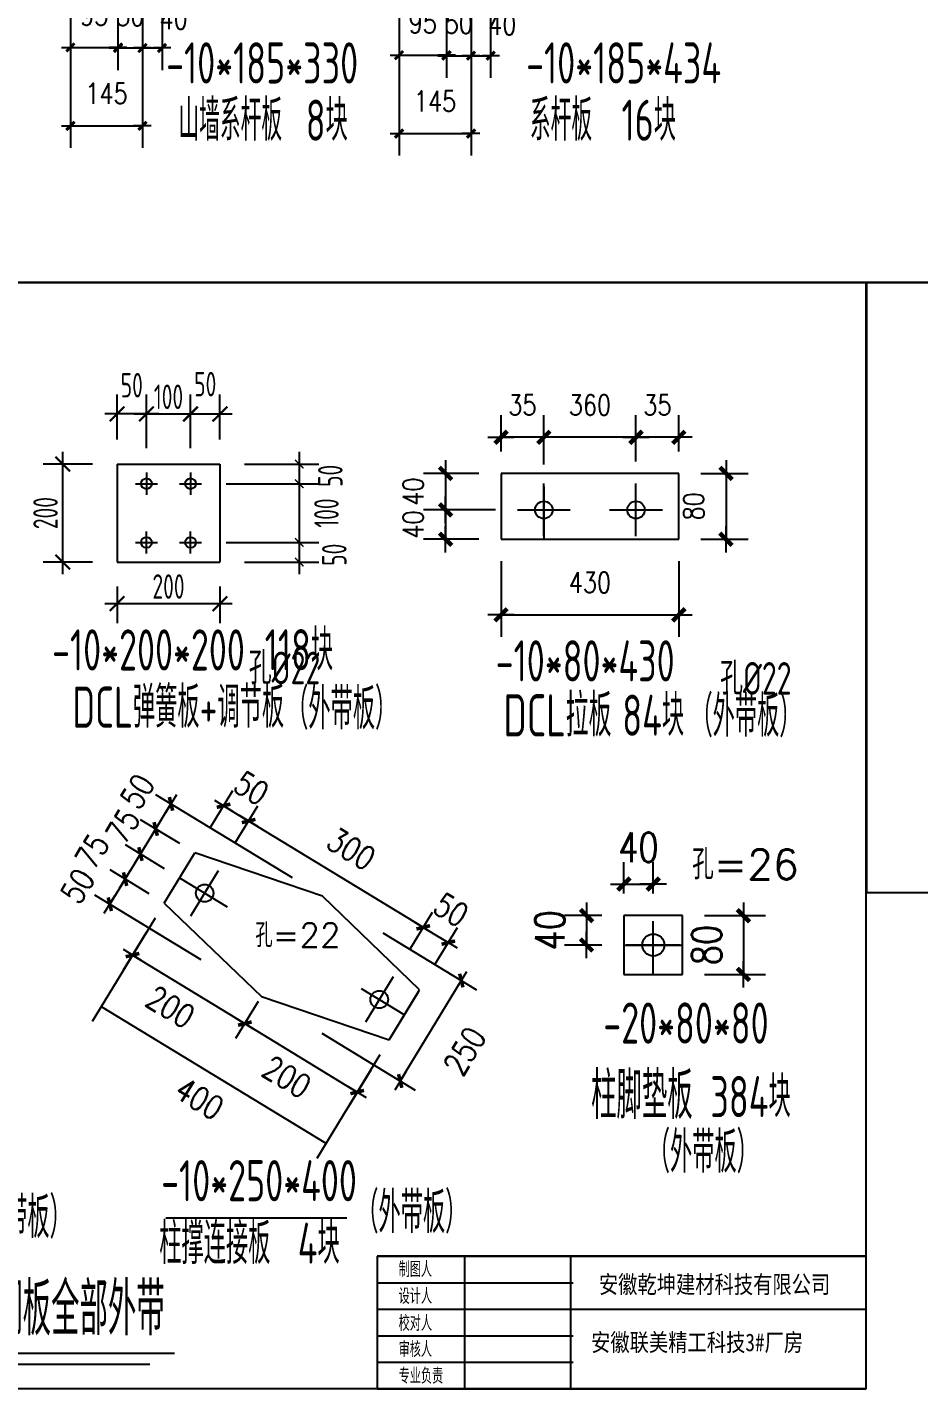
# Model space of a CAD drawing. Header units: millimetres. Extents: x 1471994 to 4527627, y -5186613 to -1927582.
# Drawn here: x 1481870 to 1485509, y -1981014 to -1975454 of the extents above; entities that cross this region are included whole.
import ezdxf
from ezdxf.enums import TextEntityAlignment as Align

# ---------------------------------------------------------------- set-up
doc = ezdxf.new("R2010")
doc.units = ezdxf.units.MM
doc.header["$LTSCALE"] = 1000
doc.header["$PDMODE"] = 34
doc.linetypes.add('CENTER', pattern=[50.8, 31.75, -6.35, 6.35, -6.35])
doc.layers.add('ADIM', color=3, linetype='Continuous')
doc.layers.add('轴线层', color=1, linetype='CENTER', lineweight=15)
doc.layers.add('钢架', color=7, linetype='Continuous', lineweight=25)
doc.styles.add('DIM_FONT', font='simplex.shx', dxfattribs={"width": 0.8, "bigfont": 'hztxt.shx'})
doc.styles.add('hz', font='gbenor.shx', dxfattribs={"width": 0.75, "height": 100, "bigfont": 'gbcbig.shx'})
doc.styles.get("Standard").update_dxf_attribs({"font": 'txt', "bigfont": 'gbcbig.shx'})
doc.styles.add('TSSD_Label', font='Tssdeng.shx', dxfattribs={"width": 0.7, "bigfont": 'hztxt.shx'})
doc.styles.add('图框', font='')
doc.styles.get('图框').set_extended_font_data('SimSun')
doc.dimstyles.new('WGH(2)', dxfattribs={"dimscale": 1.2, "dimtxt": 100, "dimasz": 0.5, "dimexe": 75, "dimexo": 75, "dimgap": 75, "dimtad": 1, "dimdec": 0, "dimlfac": 0.5, "dimzin": 0, "dimdsep": 46, "dimtxsty": 'DIM_FONT', "dimblk1": '_DIMX', "dimblk2": '_DIMX', "dimsah": 1, "dimcen": 0.09, "dimclrd": 3, "dimclre": 3, "dimclrt": 7, "dimadec": 0, "dimazin": 0, "dimtfac": 1, "dimtdec": 0, "dimtix": 1, "dimtmove": 2, "dimatfit": 3, "dimldrblk": '_DIMX', "dimfxl": 1, "dimtolj": 1, "dimtzin": 0, "dimarcsym": 0})
doc.dimstyles.new('WGH(3)', dxfattribs={"dimscale": 1.2, "dimtxt": 100, "dimasz": 0.3, "dimexe": 75, "dimexo": 75, "dimgap": 75, "dimtad": 1, "dimdec": 0, "dimlfac": 0.333333, "dimzin": 0, "dimdsep": 46, "dimtxsty": 'DIM_FONT', "dimblk1": '_DIMX', "dimblk2": '_DIMX', "dimsah": 1, "dimcen": 0.09, "dimclrd": 3, "dimclre": 3, "dimclrt": 7, "dimazin": 0, "dimtfac": 1, "dimtdec": 0, "dimtix": 1, "dimtmove": 2, "dimatfit": 3, "dimldrblk": '_DIMX', "dimfxl": 1, "dimtolj": 1, "dimtzin": 0, "dimarcsym": 0})
doc.dimstyles.new('细化2倍GJ标注', dxfattribs={"dimtxt": 150, "dimasz": 60, "dimexe": 80, "dimexo": 100, "dimgap": 20, "dimtad": 1, "dimdec": 0, "dimlfac": 0.5, "dimzin": 0, "dimdsep": 46, "dimtxsty": 'hz', "dimblk1": 'ARCHTICK', "dimblk2": 'ARCHTICK', "dimsah": 1, "dimcen": 0.09, "dimdle": 50, "dimclrd": 3, "dimclre": 3, "dimclrt": 7, "dimadec": 0, "dimazin": 0, "dimtfac": 1, "dimtdec": 0, "dimtix": 1, "dimtmove": 2, "dimatfit": 3, "dimfxl": 1, "dimtolj": 1, "dimtzin": 0, "dimarcsym": 0})

# ---------------------------------------------------------------- blocks, each defined once
blk = doc.blocks.new('_DIMX')
blk.add_line((-150, 0), (150, 0))
at = {"const_width": 50}
blk.add_lwpolyline([(-70, -70), (70, 70)], dxfattribs=at)
blk = doc.blocks.new('*D1180')
at = {"color": 3, "lineweight": -2}
for p, q in [((1482046.5, -1975231.1), (1482046.5, -1975626.6)), ((1482240.5, -1975231.1), (1482240.5, -1975626.6)), ((1482046.3, -1975536.6), (1482046, -1975536.6)), ((1482046.5, -1975536.6), (1482240.5, -1975536.6)), ((1482240.8, -1975536.6), (1482241, -1975536.6))]:
    blk.add_line(p, q, dxfattribs=at)
at = {"layer": 'Defpoints', "color": 0}
for p in [(1482046.5, -1975141.1), (1482240.5, -1975141.1), (1482240.5, -1975536.6)]:
    blk.add_point(p, dxfattribs=at)
at = {"color": 3, "lineweight": -2, "xscale": 0.24, "yscale": 0.24, "zscale": 0.24}
blk.add_blockref('_DIMX', (1482046.5, -1975536.6), dxfattribs=at)
at = {"color": 3, "lineweight": -2, "xscale": 0.24, "yscale": 0.24, "zscale": 0.24, "rotation": 180}
blk.add_blockref('_DIMX', (1482240.5, -1975536.6), dxfattribs=at)
at = {"color": 7, "insert": (1482143.5, -1975404.6), "char_height": 84, "attachment_point": 5, "style": 'DIM_FONT'}
blk.add_mtext('\\A1;95', dxfattribs=at)
blk = doc.blocks.new('*D1187')
at = {"color": 3, "lineweight": -2}
for p, q in [((1482340.5, -1974911.1), (1482340.5, -1975628.8)), ((1482240.5, -1975359.1), (1482240.5, -1975628.8)), ((1482240.3, -1975538.8), (1482240, -1975538.8)), ((1482240.5, -1975538.8), (1482340.5, -1975538.8)), ((1482340.8, -1975538.8), (1482341, -1975538.8))]:
    blk.add_line(p, q, dxfattribs=at)
at = {"layer": 'Defpoints', "color": 0}
for p in [(1482340.5, -1974821.1), (1482240.5, -1975269.1), (1482340.5, -1975538.8)]:
    blk.add_point(p, dxfattribs=at)
at = {"color": 3, "lineweight": -2, "xscale": 0.24, "yscale": 0.24, "zscale": 0.24}
blk.add_blockref('_DIMX', (1482240.5, -1975538.8), dxfattribs=at)
at = {"color": 3, "lineweight": -2, "xscale": 0.24, "yscale": 0.24, "zscale": 0.24, "rotation": 180}
blk.add_blockref('_DIMX', (1482340.5, -1975538.8), dxfattribs=at)
at = {"color": 7, "insert": (1482290.5, -1975406.8), "char_height": 84, "attachment_point": 5, "style": 'DIM_FONT'}
blk.add_mtext('\\A1;50', dxfattribs=at)
blk = doc.blocks.new('*D1188')
at = {"color": 3, "lineweight": -2}
for p, q in [((1482340.5, -1974911.1), (1482340.5, -1975628.8)), ((1482420.5, -1974911.1), (1482420.5, -1975628.8)), ((1482340.3, -1975538.8), (1482340, -1975538.8)), ((1482340.5, -1975538.8), (1482420.5, -1975538.8)), ((1482420.8, -1975538.8), (1482421, -1975538.8))]:
    blk.add_line(p, q, dxfattribs=at)
at = {"layer": 'Defpoints', "color": 0}
for p in [(1482340.5, -1974821.1), (1482420.5, -1974821.1), (1482420.5, -1975538.8)]:
    blk.add_point(p, dxfattribs=at)
at = {"color": 3, "lineweight": -2, "xscale": 0.24, "yscale": 0.24, "zscale": 0.24}
blk.add_blockref('_DIMX', (1482340.5, -1975538.8), dxfattribs=at)
at = {"color": 3, "lineweight": -2, "xscale": 0.24, "yscale": 0.24, "zscale": 0.24, "rotation": 180}
blk.add_blockref('_DIMX', (1482420.5, -1975538.8), dxfattribs=at)
at = {"color": 7, "insert": (1482467.7, -1975420.2), "char_height": 84, "attachment_point": 5, "style": 'DIM_FONT'}
blk.add_mtext('\\A1;40', dxfattribs=at)
blk = doc.blocks.new('*D1182')
at = {"color": 3, "lineweight": -2}
for p, q in [((1482046.5, -1975321.1), (1482046.5, -1975947)), ((1482340.5, -1975321.1), (1482340.5, -1975947)), ((1482046.3, -1975857), (1482046, -1975857)), ((1482046.5, -1975857), (1482340.5, -1975857)), ((1482340.8, -1975857), (1482341, -1975857))]:
    blk.add_line(p, q, dxfattribs=at)
at = {"layer": 'Defpoints', "color": 0}
for p in [(1482046.5, -1975231.1), (1482340.5, -1975231.1), (1482340.5, -1975857)]:
    blk.add_point(p, dxfattribs=at)
at = {"color": 3, "lineweight": -2, "xscale": 0.24, "yscale": 0.24, "zscale": 0.24}
blk.add_blockref('_DIMX', (1482046.5, -1975857), dxfattribs=at)
at = {"color": 3, "lineweight": -2, "xscale": 0.24, "yscale": 0.24, "zscale": 0.24, "rotation": 180}
blk.add_blockref('_DIMX', (1482340.5, -1975857), dxfattribs=at)
at = {"color": 7, "insert": (1482193.5, -1975725), "char_height": 84, "attachment_point": 5, "style": 'DIM_FONT'}
blk.add_mtext('\\A1;145', dxfattribs=at)
blk = doc.blocks.new('*D1194')
at = {"color": 3, "lineweight": -2}
for p, q in [((1483387.8, -1975262.5), (1483387.8, -1975658.1)), ((1483581.8, -1975262.5), (1483581.8, -1975658.1)), ((1483387.6, -1975568.1), (1483387.4, -1975568.1)), ((1483387.8, -1975568.1), (1483581.8, -1975568.1)), ((1483582.1, -1975568.1), (1483582.3, -1975568.1))]:
    blk.add_line(p, q, dxfattribs=at)
at = {"layer": 'Defpoints', "color": 0}
for p in [(1483387.8, -1975172.5), (1483581.8, -1975172.5), (1483581.8, -1975568.1)]:
    blk.add_point(p, dxfattribs=at)
at = {"color": 3, "lineweight": -2, "xscale": 0.24, "yscale": 0.24, "zscale": 0.24}
blk.add_blockref('_DIMX', (1483387.8, -1975568.1), dxfattribs=at)
at = {"color": 3, "lineweight": -2, "xscale": 0.24, "yscale": 0.24, "zscale": 0.24, "rotation": 180}
blk.add_blockref('_DIMX', (1483581.8, -1975568.1), dxfattribs=at)
at = {"color": 7, "insert": (1483484.8, -1975436.1), "char_height": 84, "attachment_point": 5, "style": 'DIM_FONT'}
blk.add_mtext('\\A1;95', dxfattribs=at)
blk = doc.blocks.new('*D1200')
at = {"color": 3, "lineweight": -2}
for p, q in [((1483681.8, -1974693.1), (1483681.8, -1975660.2)), ((1483581.8, -1975390.5), (1483581.8, -1975660.2)), ((1483581.6, -1975570.2), (1483581.4, -1975570.2)), ((1483581.8, -1975570.2), (1483681.8, -1975570.2)), ((1483682.1, -1975570.2), (1483682.3, -1975570.2))]:
    blk.add_line(p, q, dxfattribs=at)
at = {"layer": 'Defpoints', "color": 0}
for p in [(1483681.8, -1974603.1), (1483581.8, -1975300.5), (1483681.8, -1975570.2)]:
    blk.add_point(p, dxfattribs=at)
at = {"color": 3, "lineweight": -2, "xscale": 0.24, "yscale": 0.24, "zscale": 0.24}
blk.add_blockref('_DIMX', (1483581.8, -1975570.2), dxfattribs=at)
at = {"color": 3, "lineweight": -2, "xscale": 0.24, "yscale": 0.24, "zscale": 0.24, "rotation": 180}
blk.add_blockref('_DIMX', (1483681.8, -1975570.2), dxfattribs=at)
at = {"color": 7, "insert": (1483631.8, -1975438.2), "char_height": 84, "attachment_point": 5, "style": 'DIM_FONT'}
blk.add_mtext('\\A1;50', dxfattribs=at)
blk = doc.blocks.new('*D1201')
at = {"color": 3, "lineweight": -2}
for p, q in [((1483681.8, -1974693.1), (1483681.8, -1975660.2)), ((1483761.8, -1974693.1), (1483761.8, -1975660.2)), ((1483681.6, -1975570.2), (1483681.4, -1975570.2)), ((1483681.8, -1975570.2), (1483761.8, -1975570.2)), ((1483762.1, -1975570.2), (1483762.3, -1975570.2))]:
    blk.add_line(p, q, dxfattribs=at)
at = {"layer": 'Defpoints', "color": 0}
for p in [(1483681.8, -1974603.1), (1483761.8, -1974603.1), (1483761.8, -1975570.2)]:
    blk.add_point(p, dxfattribs=at)
at = {"color": 3, "lineweight": -2, "xscale": 0.24, "yscale": 0.24, "zscale": 0.24}
blk.add_blockref('_DIMX', (1483681.8, -1975570.2), dxfattribs=at)
at = {"color": 3, "lineweight": -2, "xscale": 0.24, "yscale": 0.24, "zscale": 0.24, "rotation": 180}
blk.add_blockref('_DIMX', (1483761.8, -1975570.2), dxfattribs=at)
at = {"color": 7, "insert": (1483809, -1975442.8), "char_height": 84, "attachment_point": 5, "style": 'DIM_FONT'}
blk.add_mtext('\\A1;40', dxfattribs=at)
blk = doc.blocks.new('*D1196')
at = {"color": 3, "lineweight": -2}
for p, q in [((1483387.8, -1975352.5), (1483387.8, -1975978.4)), ((1483681.8, -1975352.5), (1483681.8, -1975978.4)), ((1483387.6, -1975888.4), (1483387.4, -1975888.4)), ((1483387.8, -1975888.4), (1483681.8, -1975888.4)), ((1483682.1, -1975888.4), (1483682.3, -1975888.4))]:
    blk.add_line(p, q, dxfattribs=at)
at = {"layer": 'Defpoints', "color": 0}
for p in [(1483387.8, -1975262.5), (1483681.8, -1975262.5), (1483681.8, -1975888.4)]:
    blk.add_point(p, dxfattribs=at)
at = {"color": 3, "lineweight": -2, "xscale": 0.24, "yscale": 0.24, "zscale": 0.24}
blk.add_blockref('_DIMX', (1483387.8, -1975888.4), dxfattribs=at)
at = {"color": 3, "lineweight": -2, "xscale": 0.24, "yscale": 0.24, "zscale": 0.24, "rotation": 180}
blk.add_blockref('_DIMX', (1483681.8, -1975888.4), dxfattribs=at)
at = {"color": 7, "insert": (1483534.8, -1975756.4), "char_height": 84, "attachment_point": 5, "style": 'DIM_FONT'}
blk.add_mtext('\\A1;145', dxfattribs=at)
blk = doc.blocks.new('_ArchTick')
at = {"color": 0, "linetype": 'ByBlock', "const_width": 0.15}
blk.add_lwpolyline([(-0.5, -0.5), (0.5, 0.5)], dxfattribs=at)
blk = doc.blocks.new('*D1251')
at = {"color": 3, "lineweight": -2}
for p, q in [((1482356.8, -1977137.9), (1482356.8, -1976953.1)), ((1482536.8, -1977137.9), (1482536.8, -1976953.1)), ((1482306.8, -1977033.1), (1482586.8, -1977033.1))]:
    blk.add_line(p, q, dxfattribs=at)
at = {"layer": 'Defpoints', "color": 0}
for p in [(1482536.8, -1977033.1), (1482356.8, -1977237.9), (1482536.8, -1977237.9)]:
    blk.add_point(p, dxfattribs=at)
at = {"color": 3, "lineweight": -2, "xscale": 60, "yscale": 60, "zscale": 60, "rotation": 180}
blk.add_blockref('_ArchTick', (1482356.8, -1977033.1), dxfattribs=at)
at = {"color": 3, "lineweight": -2, "xscale": 60, "yscale": 60, "zscale": 60}
blk.add_blockref('_ArchTick', (1482536.8, -1977033.1), dxfattribs=at)
at = {"color": 7, "insert": (1482446.8, -1976963.1), "char_height": 100, "attachment_point": 5, "style": 'hz'}
blk.add_mtext('\\A1;100', dxfattribs=at)
blk = doc.blocks.new('*D1255')
at = {"color": 3, "lineweight": -2}
for p, q in [((1482236.8, -1977137.9), (1482236.8, -1976953.1)), ((1482356.8, -1977172.9), (1482356.8, -1976953.1)), ((1482406.8, -1977033.1), (1482186.8, -1977033.1))]:
    blk.add_line(p, q, dxfattribs=at)
at = {"layer": 'Defpoints', "color": 0}
for p in [(1482236.8, -1977033.1), (1482236.8, -1977237.9), (1482356.8, -1977272.9)]:
    blk.add_point(p, dxfattribs=at)
at = {"color": 3, "lineweight": -2, "xscale": 60, "yscale": 60, "zscale": 60, "rotation": 180}
blk.add_blockref('_ArchTick', (1482236.8, -1977033.1), dxfattribs=at)
at = {"color": 3, "lineweight": -2, "xscale": 60, "yscale": 60, "zscale": 60}
blk.add_blockref('_ArchTick', (1482356.8, -1977033.1), dxfattribs=at)
at = {"color": 7, "insert": (1482296.8, -1976915.9), "char_height": 100, "attachment_point": 5, "style": 'hz'}
blk.add_mtext('\\A1;50', dxfattribs=at)
blk = doc.blocks.new('*D1256')
at = {"color": 3, "lineweight": -2}
for p, q in [((1482536.8, -1977172.9), (1482536.8, -1976953.1)), ((1482656.8, -1977137.9), (1482656.8, -1976953.1)), ((1482486.8, -1977033.1), (1482706.8, -1977033.1))]:
    blk.add_line(p, q, dxfattribs=at)
at = {"layer": 'Defpoints', "color": 0}
for p in [(1482656.8, -1977033.1), (1482656.8, -1977237.9), (1482536.8, -1977272.9)]:
    blk.add_point(p, dxfattribs=at)
at = {"color": 3, "lineweight": -2, "xscale": 60, "yscale": 60, "zscale": 60, "rotation": 180}
blk.add_blockref('_ArchTick', (1482536.8, -1977033.1), dxfattribs=at)
at = {"color": 3, "lineweight": -2, "xscale": 60, "yscale": 60, "zscale": 60}
blk.add_blockref('_ArchTick', (1482656.8, -1977033.1), dxfattribs=at)
at = {"color": 7, "insert": (1482596.8, -1976911.6), "char_height": 100, "attachment_point": 5, "style": 'hz'}
blk.add_mtext('\\A1;50', dxfattribs=at)
blk = doc.blocks.new('*D1252')
at = {"color": 3, "lineweight": -2}
for p, q in [((1482980.4, -1977187.9), (1482980.4, -1977367.9)), ((1482756.8, -1977237.9), (1483060.4, -1977237.9)), ((1482681.9, -1977317.9), (1483060.4, -1977317.9))]:
    blk.add_line(p, q, dxfattribs=at)
at = {"layer": 'Defpoints', "color": 0}
for p in [(1482656.8, -1977237.9), (1482581.9, -1977317.9), (1482980.4, -1977317.9)]:
    blk.add_point(p, dxfattribs=at)
at = {"color": 3, "lineweight": -2, "xscale": 35, "yscale": 35, "zscale": 35}
for p, rotation in [((1482980.4, -1977237.9), 90), ((1482980.4, -1977317.9), 270)]:
    blk.add_blockref('_ArchTick', p, dxfattribs=dict(at, rotation=rotation))
at = {"color": 7, "insert": (1483107.4, -1977286), "char_height": 100, "attachment_point": 5, "rotation": 90, "style": 'hz'}
blk.add_mtext('\\A1;50', dxfattribs=at)
blk = doc.blocks.new('*D1253')
at = {"color": 3, "lineweight": -2}
for p, q in [((1482980.4, -1977267.9), (1482980.4, -1977607.9)), ((1482781.9, -1977317.9), (1483060.4, -1977317.9)), ((1482681.9, -1977557.9), (1483060.4, -1977557.9))]:
    blk.add_line(p, q, dxfattribs=at)
at = {"layer": 'Defpoints', "color": 0}
for p in [(1482681.9, -1977317.9), (1482581.9, -1977557.9), (1482980.4, -1977557.9)]:
    blk.add_point(p, dxfattribs=at)
at = {"color": 3, "lineweight": -2, "xscale": 35, "yscale": 35, "zscale": 35}
for p, rotation in [((1482980.4, -1977317.9), 90), ((1482980.4, -1977557.9), 270)]:
    blk.add_blockref('_ArchTick', p, dxfattribs=dict(at, rotation=rotation))
at = {"color": 7, "insert": (1483091.3, -1977437.8), "char_height": 100, "attachment_point": 5, "rotation": 90, "style": 'hz'}
blk.add_mtext('\\A1;100', dxfattribs=at)
blk = doc.blocks.new('*D1254')
at = {"color": 3, "lineweight": -2}
for p, q in [((1482980.4, -1977507.9), (1482980.4, -1977687.9)), ((1482681.9, -1977557.9), (1483060.4, -1977557.9)), ((1482756.8, -1977637.9), (1483060.4, -1977637.9))]:
    blk.add_line(p, q, dxfattribs=at)
at = {"layer": 'Defpoints', "color": 0}
for p in [(1482581.9, -1977557.9), (1482656.8, -1977637.9), (1482980.4, -1977637.9)]:
    blk.add_point(p, dxfattribs=at)
at = {"color": 3, "lineweight": -2, "xscale": 35, "yscale": 35, "zscale": 35}
for p, rotation in [((1482980.4, -1977557.9), 90), ((1482980.4, -1977637.9), 270)]:
    blk.add_blockref('_ArchTick', p, dxfattribs=dict(at, rotation=rotation))
at = {"color": 7, "insert": (1483123.5, -1977608), "char_height": 100, "attachment_point": 5, "rotation": 90, "style": 'hz'}
blk.add_mtext('\\A1;50', dxfattribs=at)
blk = doc.blocks.new('*D1249')
at = {"color": 3, "lineweight": -2}
for p, q in [((1482014.7, -1977187.9), (1482014.7, -1977687.9)), ((1482136.8, -1977237.9), (1481934.7, -1977237.9)), ((1482136.8, -1977637.9), (1481934.7, -1977637.9))]:
    blk.add_line(p, q, dxfattribs=at)
at = {"layer": 'Defpoints', "color": 0}
for p in [(1482236.8, -1977237.9), (1482014.7, -1977637.9), (1482236.8, -1977637.9)]:
    blk.add_point(p, dxfattribs=at)
at = {"color": 3, "lineweight": -2, "xscale": 60, "yscale": 60, "zscale": 60}
for p, rotation in [((1482014.7, -1977237.9), 90), ((1482014.7, -1977637.9), 270)]:
    blk.add_blockref('_ArchTick', p, dxfattribs=dict(at, rotation=rotation))
at = {"color": 7, "insert": (1481944.7, -1977437.9), "char_height": 100, "attachment_point": 5, "rotation": 90, "style": 'hz'}
blk.add_mtext('\\A1;200', dxfattribs=at)
blk = doc.blocks.new('*D1250')
at = {"color": 3, "lineweight": -2}
for p, q in [((1482236.8, -1977737.9), (1482236.8, -1977887.8)), ((1482656.8, -1977737.9), (1482656.8, -1977887.8)), ((1482186.8, -1977807.8), (1482706.8, -1977807.8))]:
    blk.add_line(p, q, dxfattribs=at)
at = {"layer": 'Defpoints', "color": 0}
for p in [(1482236.8, -1977637.9), (1482656.8, -1977637.9), (1482656.8, -1977807.8)]:
    blk.add_point(p, dxfattribs=at)
at = {"color": 3, "lineweight": -2, "xscale": 60, "yscale": 60, "zscale": 60, "rotation": 180}
blk.add_blockref('_ArchTick', (1482236.8, -1977807.8), dxfattribs=at)
at = {"color": 3, "lineweight": -2, "xscale": 60, "yscale": 60, "zscale": 60}
blk.add_blockref('_ArchTick', (1482656.8, -1977807.8), dxfattribs=at)
at = {"color": 7, "insert": (1482446.8, -1977737.8), "char_height": 100, "attachment_point": 5, "style": 'hz'}
blk.add_mtext('\\A1;200', dxfattribs=at)
blk = doc.blocks.new('*D1258')
at = {"color": 3, "lineweight": -2}
for p, q in [((1484355.1, -1977227.3), (1484355.1, -1977038.6)), ((1484529.8, -1977186), (1484529.8, -1977038.6)), ((1484354.8, -1977128.6), (1484354.4, -1977128.6)), ((1484529.8, -1977128.6), (1484355.1, -1977128.6)), ((1484530.2, -1977128.6), (1484530.6, -1977128.6))]:
    blk.add_line(p, q, dxfattribs=at)
at = {"layer": 'Defpoints', "color": 0}
for p in [(1484355.1, -1977128.6), (1484529.8, -1977276), (1484355.1, -1977317.3)]:
    blk.add_point(p, dxfattribs=at)
at = {"color": 3, "lineweight": -2, "xscale": 0.36, "yscale": 0.36, "zscale": 0.36}
blk.add_blockref('_DIMX', (1484355.1, -1977128.6), dxfattribs=at)
at = {"color": 3, "lineweight": -2, "xscale": 0.36, "yscale": 0.36, "zscale": 0.36, "rotation": 180}
blk.add_blockref('_DIMX', (1484529.8, -1977128.6), dxfattribs=at)
at = {"color": 7, "insert": (1484442.5, -1976996.6), "char_height": 84, "attachment_point": 5, "style": 'DIM_FONT'}
blk.add_mtext('\\A1;35', dxfattribs=at)
blk = doc.blocks.new('*D1259')
at = {"color": 3, "lineweight": -2}
for p, q in [((1483978.8, -1977239.7), (1483978.8, -1977038.6)), ((1484355.1, -1977227.3), (1484355.1, -1977038.6)), ((1484354.8, -1977128.6), (1483979.2, -1977128.6))]:
    blk.add_line(p, q, dxfattribs=at)
at = {"layer": 'Defpoints', "color": 0}
for p in [(1483978.8, -1977128.6), (1483978.8, -1977329.7), (1484355.1, -1977317.3)]:
    blk.add_point(p, dxfattribs=at)
at = {"color": 3, "lineweight": -2, "xscale": 0.36, "yscale": 0.36, "zscale": 0.36, "rotation": 180}
blk.add_blockref('_DIMX', (1483978.8, -1977128.6), dxfattribs=at)
at = {"color": 3, "lineweight": -2, "xscale": 0.36, "yscale": 0.36, "zscale": 0.36}
blk.add_blockref('_DIMX', (1484355.1, -1977128.6), dxfattribs=at)
at = {"color": 7, "insert": (1484167, -1976996.6), "char_height": 84, "attachment_point": 5, "style": 'DIM_FONT'}
blk.add_mtext('\\A1;360', dxfattribs=at)
blk = doc.blocks.new('*D1260')
at = {"color": 3, "lineweight": -2}
for p, q in [((1483804.1, -1977186), (1483804.1, -1977038.6)), ((1483978.8, -1977239.7), (1483978.8, -1977038.6)), ((1483803.7, -1977128.6), (1483803.4, -1977128.6)), ((1483978.8, -1977128.6), (1483804.1, -1977128.6)), ((1483979.2, -1977128.6), (1483979.5, -1977128.6))]:
    blk.add_line(p, q, dxfattribs=at)
at = {"layer": 'Defpoints', "color": 0}
for p in [(1483804.1, -1977128.6), (1483804.1, -1977276), (1483978.8, -1977329.7)]:
    blk.add_point(p, dxfattribs=at)
at = {"color": 3, "lineweight": -2, "xscale": 0.36, "yscale": 0.36, "zscale": 0.36}
blk.add_blockref('_DIMX', (1483804.1, -1977128.6), dxfattribs=at)
at = {"color": 3, "lineweight": -2, "xscale": 0.36, "yscale": 0.36, "zscale": 0.36, "rotation": 180}
blk.add_blockref('_DIMX', (1483978.8, -1977128.6), dxfattribs=at)
at = {"color": 7, "insert": (1483891.4, -1976996.6), "char_height": 84, "attachment_point": 5, "style": 'DIM_FONT'}
blk.add_mtext('\\A1;35', dxfattribs=at)
blk = doc.blocks.new('*D1261')
at = {"color": 3, "lineweight": -2}
for p, q in [((1483714.1, -1977276), (1483487.8, -1977276)), ((1483577.8, -1977275.6), (1483577.8, -1977275.2)), ((1483577.8, -1977276), (1483577.8, -1977424.9)), ((1483781.3, -1977424.9), (1483487.8, -1977424.9)), ((1483577.8, -1977425.2), (1483577.8, -1977425.6))]:
    blk.add_line(p, q, dxfattribs=at)
at = {"layer": 'Defpoints', "color": 0}
for p in [(1483804.1, -1977276), (1483577.8, -1977424.9), (1483871.3, -1977424.9)]:
    blk.add_point(p, dxfattribs=at)
at = {"color": 3, "lineweight": -2, "xscale": 0.36, "yscale": 0.36, "zscale": 0.36}
for p, rotation in [((1483577.8, -1977276), 270), ((1483577.8, -1977424.9), 90)]:
    blk.add_blockref('_DIMX', p, dxfattribs=dict(at, rotation=rotation))
at = {"color": 7, "insert": (1483445.8, -1977350.4), "char_height": 84, "attachment_point": 5, "rotation": 90, "style": 'DIM_FONT'}
blk.add_mtext('\\A1;40', dxfattribs=at)
blk = doc.blocks.new('*D1262')
at = {"color": 3, "lineweight": -2}
for p, q in [((1483714.1, -1977424.9), (1483487.8, -1977424.9)), ((1483577.8, -1977424.5), (1483577.8, -1977424.1)), ((1483577.8, -1977424.9), (1483577.8, -1977544.8)), ((1483714.1, -1977544.8), (1483487.8, -1977544.8)), ((1483577.8, -1977545.1), (1483577.8, -1977545.5))]:
    blk.add_line(p, q, dxfattribs=at)
at = {"layer": 'Defpoints', "color": 0}
for p in [(1483804.1, -1977424.9), (1483577.8, -1977544.8), (1483804.1, -1977544.8)]:
    blk.add_point(p, dxfattribs=at)
at = {"color": 3, "lineweight": -2, "xscale": 0.36, "yscale": 0.36, "zscale": 0.36}
for p, rotation in [((1483577.8, -1977424.9), 270), ((1483577.8, -1977544.8), 90)]:
    blk.add_blockref('_DIMX', p, dxfattribs=dict(at, rotation=rotation))
at = {"color": 7, "insert": (1483445.8, -1977484.8), "char_height": 84, "attachment_point": 5, "rotation": 90, "style": 'DIM_FONT'}
blk.add_mtext('\\A1;40', dxfattribs=at)
blk = doc.blocks.new('*D1257')
at = {"color": 3, "lineweight": -2}
for p, q in [((1484619.8, -1977276), (1484812.5, -1977276)), ((1484722.5, -1977275.6), (1484722.5, -1977275.2)), ((1484722.5, -1977276), (1484722.5, -1977544.8)), ((1484619.8, -1977544.8), (1484812.5, -1977544.8)), ((1484722.5, -1977545.1), (1484722.5, -1977545.5))]:
    blk.add_line(p, q, dxfattribs=at)
at = {"layer": 'Defpoints', "color": 0}
for p in [(1484529.8, -1977276), (1484529.8, -1977544.8), (1484722.5, -1977544.8)]:
    blk.add_point(p, dxfattribs=at)
at = {"color": 3, "lineweight": -2, "xscale": 0.36, "yscale": 0.36, "zscale": 0.36}
for p, rotation in [((1484722.5, -1977276), 270), ((1484722.5, -1977544.8), 90)]:
    blk.add_blockref('_DIMX', p, dxfattribs=dict(at, rotation=rotation))
at = {"color": 7, "insert": (1484590.5, -1977410.4), "char_height": 84, "attachment_point": 5, "rotation": 90, "style": 'DIM_FONT'}
blk.add_mtext('\\A1;80', dxfattribs=at)
blk = doc.blocks.new('*D1263')
at = {"color": 3, "lineweight": -2}
for p, q in [((1483804.1, -1977634.8), (1483804.1, -1977943.3)), ((1484529.8, -1977634.8), (1484529.8, -1977943.3)), ((1483804.4, -1977853.3), (1484529.5, -1977853.3))]:
    blk.add_line(p, q, dxfattribs=at)
at = {"layer": 'Defpoints', "color": 0}
for p in [(1483804.1, -1977544.8), (1484529.8, -1977544.8), (1484529.8, -1977853.3)]:
    blk.add_point(p, dxfattribs=at)
at = {"color": 3, "lineweight": -2, "xscale": 0.36, "yscale": 0.36, "zscale": 0.36, "rotation": 180}
blk.add_blockref('_DIMX', (1483804.1, -1977853.3), dxfattribs=at)
at = {"color": 3, "lineweight": -2, "xscale": 0.36, "yscale": 0.36, "zscale": 0.36}
blk.add_blockref('_DIMX', (1484529.8, -1977853.3), dxfattribs=at)
at = {"color": 7, "insert": (1484167, -1977721.3), "char_height": 84, "attachment_point": 5, "style": 'DIM_FONT'}
blk.add_mtext('\\A1;430', dxfattribs=at)
blk = doc.blocks.new('*D1437')
at = {"color": 3, "lineweight": -2}
for p, q in [((1484215.4, -1979081.7), (1484063.2, -1979081.7)), ((1484153.2, -1979081.3), (1484153.2, -1979080.9)), ((1484153.2, -1979081.7), (1484153.2, -1979201.7)), ((1484215.4, -1979201.7), (1484063.2, -1979201.7)), ((1484153.2, -1979202), (1484153.2, -1979202.4))]:
    blk.add_line(p, q, dxfattribs=at)
at = {"layer": 'Defpoints', "color": 0}
for p in [(1484305.4, -1979081.7), (1484153.2, -1979201.7), (1484305.4, -1979201.7)]:
    blk.add_point(p, dxfattribs=at)
at = {"color": 3, "lineweight": -2, "xscale": 0.36, "yscale": 0.36, "zscale": 0.36}
for p, rotation in [((1484153.2, -1979081.7), 270), ((1484153.2, -1979201.7), 90)]:
    blk.add_blockref('_DIMX', p, dxfattribs=dict(at, rotation=rotation))
at = {"color": 7, "insert": (1484003.2, -1979141.7), "char_height": 120, "attachment_point": 5, "rotation": 90, "style": 'DIM_FONT'}
blk.add_mtext('\\A1;40', dxfattribs=at)
blk = doc.blocks.new('*D1438')
at = {"color": 3, "lineweight": -2}
for p, q in [((1484305.4, -1978991.7), (1484305.4, -1978862.9)), ((1484425.4, -1978991.7), (1484425.4, -1978862.9)), ((1484305, -1978952.9), (1484304.6, -1978952.9)), ((1484305.4, -1978952.9), (1484425.4, -1978952.9)), ((1484425.7, -1978952.9), (1484426.1, -1978952.9))]:
    blk.add_line(p, q, dxfattribs=at)
at = {"layer": 'Defpoints', "color": 0}
for p in [(1484425.4, -1978952.9), (1484305.4, -1979081.7), (1484425.4, -1979081.7)]:
    blk.add_point(p, dxfattribs=at)
at = {"color": 3, "lineweight": -2, "xscale": 0.36, "yscale": 0.36, "zscale": 0.36}
blk.add_blockref('_DIMX', (1484305.4, -1978952.9), dxfattribs=at)
at = {"color": 3, "lineweight": -2, "xscale": 0.36, "yscale": 0.36, "zscale": 0.36, "rotation": 180}
blk.add_blockref('_DIMX', (1484425.4, -1978952.9), dxfattribs=at)
at = {"color": 7, "insert": (1484365.4, -1978802.9), "char_height": 120, "attachment_point": 5, "style": 'DIM_FONT'}
blk.add_mtext('\\A1;40', dxfattribs=at)
blk = doc.blocks.new('*D1439')
at = {"color": 3, "lineweight": -2}
for p, q in [((1484635.4, -1979081.7), (1484883.5, -1979081.7)), ((1484793.5, -1979081.3), (1484793.5, -1979080.9)), ((1484793.5, -1979081.7), (1484793.5, -1979321.7)), ((1484635.4, -1979321.7), (1484883.5, -1979321.7)), ((1484793.5, -1979322), (1484793.5, -1979322.4))]:
    blk.add_line(p, q, dxfattribs=at)
at = {"layer": 'Defpoints', "color": 0}
for p in [(1484545.4, -1979081.7), (1484545.4, -1979321.7), (1484793.5, -1979321.7)]:
    blk.add_point(p, dxfattribs=at)
at = {"color": 3, "lineweight": -2, "xscale": 0.36, "yscale": 0.36, "zscale": 0.36}
for p, rotation in [((1484793.5, -1979081.7), 270), ((1484793.5, -1979321.7), 90)]:
    blk.add_blockref('_DIMX', p, dxfattribs=dict(at, rotation=rotation))
at = {"color": 7, "insert": (1484643.5, -1979201.7), "char_height": 120, "attachment_point": 5, "rotation": 90, "style": 'DIM_FONT'}
blk.add_mtext('\\A1;80', dxfattribs=at)

msp = doc.modelspace()

# ---------------------------------------------------------------- linework, layer by layer
for p, q in [((1482236.8, -1977237.9), (1482656.8, -1977237.9)), ((1482236.8, -1977237.9), (1482236.8, -1977637.9)), ((1482656.8, -1977237.9), (1482656.8, -1977637.9)), ((1484529.8, -1977276), (1483804.1, -1977276)), ((1483804.1, -1977276), (1483804.1, -1977544.8)), ((1484529.8, -1977544.8), (1484529.8, -1977276)), ((1483978.8, -1977532.4), (1483978.8, -1977317.3)), ((1483978.8, -1977329.7), (1483978.8, -1977544.8)), ((1484355.1, -1977532.4), (1484355.1, -1977317.3)), ((1483871.3, -1977424.9), (1484086.3, -1977424.9)), ((1484247.6, -1977424.9), (1484462.6, -1977424.9)), ((1483804.1, -1977544.8), (1484529.8, -1977544.8)), ((1482236.8, -1977637.9), (1482656.8, -1977637.9)), ((1482538.1, -1979082.2), (1482650.5, -1978897.8)), ((1484305.4, -1979081.7), (1484305.4, -1979321.7)), ((1484545.4, -1979081.7), (1484305.4, -1979081.7)), ((1484545.4, -1979321.7), (1484545.4, -1979081.7)), ((1484425.7, -1979326.5), (1484425.7, -1979104.2)), ((1484305.5, -1979201.7), (1484545.5, -1979201.7)), ((1484535.8, -1979201.7), (1484315.3, -1979201.7)), ((1483363.2, -1979332), (1483250.8, -1979516.5)), ((1484305.4, -1979321.7), (1484545.4, -1979321.7)), ((1483465.6, -1979394.4), (1483353.3, -1979578.9)), ((1485293.6, -1980472.6), (1483298.6, -1980472.6)), ((1483298.6, -1980472.6), (1483298.6, -1981013.6)), ((1483298.6, -1980472.6), (1485293.6, -1980472.6)), ((1483298.6, -1980472.6), (1483298.6, -1981013.6)), ((1483298.6, -1980472.6), (1485293.6, -1980472.6)), ((1483654.8, -1980472.6), (1483654.8, -1981013.6)), ((1483654.8, -1980472.6), (1483654.8, -1981013.6)), ((1483666.6, -1980472.6), (1485293.6, -1980472.6)), ((1483666.6, -1980472.6), (1485293.6, -1980472.6)), ((1483666.6, -1980472.6), (1485293.6, -1980472.6)), ((1483666.6, -1980472.6), (1485293.6, -1980472.6)), ((1484088.6, -1981013.6), (1484088.6, -1980472.6)), ((1485293.6, -1980472.6), (1485293.6, -1981013.6)), ((1483298.6, -1980580.8), (1484098.9, -1980580.8)), ((1483298.6, -1980580.8), (1484098.9, -1980580.8)), ((1483298.6, -1980689), (1485293.6, -1980689)), ((1483298.6, -1980689), (1485293.6, -1980689)), ((1483298.6, -1980797.2), (1484098.9, -1980797.2)), ((1483298.6, -1980797.2), (1484098.9, -1980797.2)), ((1481695, -1980868.9), (1482471.3, -1980868.9)), ((1481815.6, -1980912.5), (1482371.2, -1980912.5)), ((1483298.6, -1980905.4), (1484098.9, -1980905.4)), ((1483298.6, -1980905.4), (1484098.9, -1980905.4)), ((1483298.6, -1981013.6), (1484098.9, -1981013.6)), ((1483298.6, -1981013.6), (1485293.6, -1981013.6))]:
    msp.add_line(p, q)
at = {"color": 1, "linetype": 'CENTER', "ltscale": 10}
for p, q in [((1482356.8, -1977272.9), (1482356.8, -1977363)), ((1482536.8, -1977272.9), (1482536.8, -1977363)), ((1482311.8, -1977317.9), (1482401.9, -1977317.9)), ((1482491.8, -1977317.9), (1482581.9, -1977317.9)), ((1482356.8, -1977603), (1482356.8, -1977512.9)), ((1482536.8, -1977603), (1482536.8, -1977512.9)), ((1482311.8, -1977557.9), (1482401.9, -1977557.9)), ((1482491.8, -1977557.9), (1482581.9, -1977557.9))]:
    msp.add_line(p, q, dxfattribs=at)
at = {"color": 3}
for p, q in [((1482952.5, -1978927.2), (1482395.5, -1978587.8)), ((1482616.7, -1978722.6), (1482708.8, -1978571.4)), ((1482394.5, -1978727.8), (1482456.9, -1978625.3)), ((1482457.1, -1978625), (1482457.2, -1978624.8)), ((1482671.1, -1978632.7), (1482670.9, -1978632.6)), ((1482671.4, -1978632.9), (1482773.9, -1978695.3)), ((1482719.2, -1978785.1), (1482811.3, -1978633.8)), ((1482719.2, -1978785.1), (1482811.3, -1978633.8)), ((1482492.8, -1978787.6), (1482333, -1978690.3)), ((1482431.3, -1978750.2), (1482333, -1978690.3)), ((1482774.1, -1978695.5), (1482774.3, -1978695.6)), ((1482774.1, -1978695.5), (1483486.3, -1979129.4)), ((1482332.1, -1978830.2), (1482394.5, -1978727.8)), ((1482394.4, -1978728), (1482394.2, -1978728.3)), ((1482394.7, -1978727.5), (1482394.8, -1978727.3)), ((1482430.3, -1978890.1), (1482270.6, -1978792.8)), ((1482430.3, -1978890.1), (1482270.6, -1978792.8)), ((1482269.6, -1978932.7), (1482332.1, -1978830.2)), ((1482331.9, -1978830.5), (1482331.8, -1978830.7)), ((1482332.2, -1978830), (1482332.4, -1978829.7)), ((1482367.9, -1978992.6), (1482208.1, -1978895.3)), ((1482269.6, -1978932.7), (1482207.2, -1979035.2)), ((1482579.8, -1979262.2), (1482145.7, -1978997.7)), ((1482391.9, -1979091.5), (1482134.6, -1979513.9)), ((1483431.8, -1979219.3), (1483524, -1979068)), ((1483431.8, -1979219.3), (1483524, -1979068)), ((1483486.3, -1979129.4), (1483486, -1979129.2)), ((1483486.5, -1979129.5), (1483589, -1979192)), ((1483534.3, -1979281.7), (1483626.5, -1979130.5)), ((1482354.5, -1979153), (1482262.2, -1979304.4)), ((1483321.6, -1979151.8), (1483703.5, -1979384.2)), ((1483589.2, -1979192.1), (1483589.5, -1979192.3)), ((1482299.9, -1979243.1), (1482758.2, -1979522.4)), ((1483641.8, -1979347), (1483392.7, -1979756.6)), ((1482172.3, -1979452.5), (1483089.5, -1980011.3)), ((1482813.2, -1979432.6), (1482720.9, -1979584)), ((1482813.2, -1979432.6), (1482720.9, -1979584)), ((1482758.7, -1979522.7), (1483217, -1979802)), ((1483072.1, -1979561.9), (1483454, -1979794.3)), ((1483309.6, -1979650.6), (1483052.2, -1980073)), ((1483272.1, -1979712.1), (1483179.7, -1979863.6))]:
    msp.add_line(p, q, dxfattribs=at)
at = {"color": 1}
for p, q in [((1482429.4, -1979030.1), (1482554.3, -1978825.1)), ((1483075.5, -1979002.2), (1482554.3, -1978825.1)), ((1482491.8, -1978927.6), (1482686.8, -1979046.3)), ((1482429.4, -1979030.1), (1482826.1, -1979412.3)), ((1483471.9, -1979384.2), (1483075.5, -1979002.2)), ((1482826.1, -1979412.3), (1483347, -1979589.1)), ((1483233.4, -1979379.4), (1483409.5, -1979486.7)), ((1483347, -1979589.1), (1483471.9, -1979384.2))]:
    msp.add_line(p, q, dxfattribs=at)
at = {"lineweight": -3}
msp.add_line((1483175.2, -1980317.1), (1482435.9, -1980317.1), dxfattribs=at)
for points in [[(1479708.2, -1968809.3), (1491038.6, -1968809.3), (1491038.6, -1976496.1), (1479708.2, -1976496.1)], [(1479708.2, -1976496.1), (1485293.6, -1976496.1), (1485293.6, -1981013.6), (1479708.2, -1981013.6)], [(1485296.8, -1976496.1), (1488396.2, -1976496.1), (1488396.2, -1978988.1), (1485296.8, -1978988.1)]]:
    msp.add_lwpolyline(points, close=True)
for centre, radius in [((1482356.8, -1977317.9), 22), ((1482536.8, -1977317.9), 22), ((1483978.8, -1977424.9), 35.5), ((1483978.8, -1977424.9), 35.5), ((1484355.1, -1977424.9), 35.5), ((1482356.8, -1977557.9), 22), ((1482536.8, -1977557.9), 22), ((1484425.7, -1979201.7), 45)]:
    msp.add_circle(centre, radius)
at = {"color": 1}
for centre in [(1482594.3, -1978990), (1483307, -1979424.2)]:
    msp.add_circle(centre, 36, dxfattribs=at)

# ---------------------------------------------------------------- block references
at = {"color": 3, "yscale": 0.2880000000004657, "zscale": 0.288}
for p, xscale, rotation in [((1482456.9, -1978625.3), 0.2880000000448995, 238.6472383285597), ((1482671.4, -1978632.9), 0.2880000000146137, 328.6472383384488), ((1482773.9, -1978695.3), 0.2880000000448995, 148.6472383285597), ((1482773.9, -1978695.3), 0.2880000000146137, 148.6472383384488), ((1482394.5, -1978727.8), 0.2880000000448995, 238.6472383285597), ((1482394.5, -1978727.8), 0.2880000000448995, 58.64723832855967), ((1482332.1, -1978830.2), 0.2880000000448995, 238.6472383285597), ((1482332.1, -1978830.2), 0.2880000000448995, 58.64723832855967), ((1482269.6, -1978932.7), 0.2880000000448995, 58.64723832855967), ((1482269.6, -1978932.7), 0.2880000000448995, 238.6472383285597), ((1482207.2, -1979035.2), 0.2880000000448995, 58.64723832855967), ((1483486.5, -1979129.5), 0.2880000000146137, 328.6472383384488), ((1483486.5, -1979129.5), 0.2880000000146137, 328.6472383384488), ((1483589, -1979192), 0.2880000000146137, 148.6472383384488), ((1482299.7, -1979242.9), 0.2880000000126343, 148.6408653140284), ((1483642, -1979346.8), 0.2880000000138405, 58.68771903972208), ((1482758.4, -1979522.5), 0.2880000000429255, 328.64086530414), ((1482758.4, -1979522.5), 0.2880000000126343, 148.6408653140284), ((1483392.5, -1979756.8), 0.2880000000138404, 238.6877190397221), ((1483217, -1979802), 0.2880000000126343, 328.6408653140284)]:
    msp.add_blockref('_DIMX', p, dxfattribs=dict(at, xscale=xscale, rotation=rotation))

# ---------------------------------------------------------------- texts
at = {"style": '图框', "width": 0.8}
msp.add_text('安徽乾坤建材科技有限公司         ', height=72.138, dxfattribs=at).set_placement((1484203.5, -1980623.4))
msp.add_text('安徽乾坤建材科技有限公司         ', height=72.138, dxfattribs=at).set_placement((1484203.5, -1980623.4))
at = {"color": 7, "char_height": 96, "attachment_point": 5, "style": 'DIM_FONT'}
for s, insert, rotation in [('\\A1;50', (1482320.1, -1978574.3), 58.6472), ('\\A1;50', (1482785.1, -1978561.6), 328.6472), ('\\A1;75', (1482260.8, -1978716.6), 58.6472), ('\\A1;75', (1482135.3, -1978818.9), 58.6472), ('\\A1;300', (1483192.6, -1978810), 328.6472), ('\\A1;50', (1482076, -1978961.2), 58.6472), ('\\A1;50', (1483600.2, -1979058.3), 328.6472), ('\\A1;200', (1482454.7, -1979455.2), 328.6409), ('\\A1;250', (1483655.8, -1979634.8), 58.6877), ('\\A1;200', (1482929.4, -1979740.6), 328.6409), ('\\A1;400', (1482572.6, -1979829), 328.6472)]:
    msp.add_mtext(s, dxfattribs=dict(at, insert=insert, rotation=rotation))
for tag, p in [('制图人', (1483386.3, -1980557.6)), ('制图人', (1483386.3, -1980557.6)), ('设计人', (1483386.3, -1980667.1)), ('设计人', (1483386.3, -1980667.1)), ('校对人', (1483386.3, -1980777.4)), ('校对人', (1483386.3, -1980777.4)), ('审核人', (1483386.3, -1980884.2)), ('审核人', (1483386.3, -1980884.2)), ('专业负责', (1483386.3, -1980992.7)), ('专业负责', (1483386.3, -1980992.7))]:
    msp.add_attdef(tag, p, '', height=63.1)
at = {"style": '图框', "width": 0.8}
msp.add_attdef('安徽联美精工科技3#厂房', (1484171.7, -1980860.2), '宣城市博远顺达', height=72.14, dxfattribs=at)
at = {"layer": 'ADIM', "style": 'TSSD_Label', "width": 0.7}
for p in [(1483066.3, -1978176.7), (1484990.3, -1978219.4)]:
    msp.add_text('孔%%C22', height=133.16, dxfattribs=at).set_placement(p, align=Align.BOTTOM_RIGHT)
at = {"layer": '轴线层', "color": 4, "lineweight": -3}
msp.add_text('孔=22', height=98, dxfattribs=at).set_placement((1482801.4, -1979210.3))
at = {"layer": '轴线层', "color": 4, "linetype": 'ByBlock', "insert": (1484584.4, -1978811), "char_height": 122.5, "attachment_point": 1}
msp.add_mtext_dynamic_manual_height_columns('孔=26', width=1506.743, gutter_width=12.5, heights=[336], dxfattribs=at)
at = {"layer": '钢架', "lineweight": 13, "style": 'hz'}
for s, width, p in [('山墙系杆板', 0.7, (1482487.2, -1975917.6)), ('系杆板', 0.7, (1483922, -1975917.6)), ('-10*250*400', 0.75, (1482416.8, -1980247.9))]:
    msp.add_text(s, height=168, dxfattribs=dict(at, width=width)).set_placement(p)
at = {"layer": '钢架', "lineweight": 13, "attachment_point": 1, "style": 'hz'}
for s, insert, char_height, width in [(' -10*185*330', (1482368.8, -1975515.9), 168, 1125.583), (' -10*185*434', (1483838.3, -1975515.9), 168, 1125.583), ('8块', (1483007, -1975749.7), 168, 688.503), ('16块', (1484296, -1975749.7), 168, 688.503), (' -10*200*200', (1481903.2, -1977912.8), 168, 1125.583), ('118块', (1482839.5, -1977912), 168, 688.503), ('-10*80*430', (1483782.4, -1977957.5), 168, 688.503), ('DCL弹簧板+调节板', (1482054.5, -1978146.4), 168, 983.576), ('（外带板）', (1482927, -1978152.8), 168, 688.503), ('84块', (1484299.1, -1978179.5), 168, 688.503), ('（外带板）', (1484577.4, -1978183.4), 168, 688.503), ('-20*80*80', (1484221.5, -1979436.4), 168, 688.503), ('柱脚垫板', (1484171.8, -1979719.7), 192, 786.861), ('384块', (1484658.7, -1979736.7), 168, 688.503), ('（外带板）', (1484403.2, -1979963.3), 168, 688.503), ('（外带板）', (1483213.3, -1980209.6), 168, 688.503), ('（外带板）', (1481598.5, -1980229.9), 168, 688.503), ('柱撑连接板', (1482409, -1980336.3), 168, 688.503), ('4块', (1482974.1, -1980335.2), 168, 688.503), ('钢板全部外带', (1481735.1, -1980580.2), 214.99, 881.083)]:
    msp.add_mtext(s, dxfattribs=dict(at, insert=insert, char_height=char_height, width=width))
at = {"layer": '钢架', "lineweight": 13, "insert": (1483814.3, -1978177.4), "char_height": 172.8, "attachment_point": 1, "style": 'hz'}
msp.add_mtext_dynamic_manual_height_columns('DCL拉板', width=1506.743, gutter_width=12.5, heights=[336], dxfattribs=at).dxf.set("width", 708.175)

# ---------------------------------------------------------------- dimensions: what is measured, and where the dimension line sits
for base, p1, p2, text, override, picture, middle in [((1483681.8, -1975570.2), (1483581.8, -1975300.5), (1483681.8, -1974603.1), '50', {"dimtxt": 70, "dimasz": 0.2}, '*D1200', (1483631.8, -1975438.2)), ((1482340.5, -1975538.8), (1482240.5, -1975269.1), (1482340.5, -1974821.1), '50', {"dimtxt": 70, "dimasz": 0.2}, '*D1187', (1482290.5, -1975406.8)), ((1482240.5, -1975536.6), (1482046.5, -1975141.1), (1482240.5, -1975141.1), '95', {"dimtxt": 70, "dimasz": 0.2}, '*D1180', (1482143.5, -1975404.6)), ((1483581.8, -1975568.1), (1483387.8, -1975172.5), (1483581.8, -1975172.5), '95', {"dimtxt": 70, "dimasz": 0.2}, '*D1194', (1483484.8, -1975436.1)), ((1482340.5, -1975857), (1482046.5, -1975231.1), (1482340.5, -1975231.1), '145', {"dimtxt": 70, "dimasz": 0.2}, '*D1182', (1482193.5, -1975725)), ((1483681.8, -1975888.4), (1483387.8, -1975262.5), (1483681.8, -1975262.5), '145', {"dimtxt": 70, "dimasz": 0.2}, '*D1196', (1483534.8, -1975756.4)), ((1483804.1, -1977128.6), (1483978.8, -1977329.7), (1483804.1, -1977276), '35', {"dimtxt": 70, "dimasz": 0.3}, '*D1260', (1483891.4, -1976996.6)), ((1483978.8, -1977128.6), (1484355.1, -1977317.3), (1483978.8, -1977329.7), '360', {"dimtxt": 70, "dimasz": 0.3}, '*D1259', (1484167, -1976996.6)), ((1484355.1, -1977128.6), (1484529.8, -1977276), (1484355.1, -1977317.3), '35', {"dimtxt": 70, "dimasz": 0.3}, '*D1258', (1484442.5, -1976996.6)), ((1484529.8, -1977853.3), (1483804.1, -1977544.8), (1484529.8, -1977544.8), '430', {"dimtxt": 70, "dimasz": 0.3}, '*D1263', (1484167, -1977721.3))]:
    dim = msp.add_linear_dim(base=base, p1=p1, p2=p2, text=text, dimstyle='WGH(2)', override=override)
    dim.commit()
    dim.dimension.update_dxf_attribs({"geometry": picture, "text_midpoint": middle})
for base, p1, p2, picture, middle in [((1483761.8, -1975570.2), (1483681.8, -1974603.1), (1483761.8, -1974603.1), '*D1201', (1483809, -1975442.8)), ((1482420.5, -1975538.8), (1482340.5, -1974821.1), (1482420.5, -1974821.1), '*D1188', (1482467.7, -1975420.2))]:
    dim = msp.add_linear_dim(base=base, p1=p1, p2=p2, dimstyle='WGH(2)', override={"dimtxt": 70, "dimasz": 0.2})
    dim.commit()
    dim.dimension.update_dxf_attribs({"geometry": picture, "text_midpoint": middle, "dimtype": 160})
for base, p1, p2, picture, middle in [((1482236.8, -1977033.1), (1482356.8, -1977272.9), (1482236.8, -1977237.9), '*D1255', (1482296.8, -1976915.9)), ((1482656.8, -1977033.1), (1482536.8, -1977272.9), (1482656.8, -1977237.9), '*D1256', (1482596.8, -1976911.6))]:
    dim = msp.add_linear_dim(base=base, p1=p1, p2=p2, text='50', dimstyle='细化2倍GJ标注')
    dim.commit()
    dim.dimension.update_dxf_attribs({"geometry": picture, "text_midpoint": middle, "dimtype": 160})
for base, p1, p2, text, picture, middle in [((1482536.8, -1977033.1), (1482356.8, -1977237.9), (1482536.8, -1977237.9), '100', '*D1251', (1482446.8, -1976963.1)), ((1482656.8, -1977807.8), (1482236.8, -1977637.9), (1482656.8, -1977637.9), '200', '*D1250', (1482446.8, -1977737.8))]:
    dim = msp.add_linear_dim(base=base, p1=p1, p2=p2, text=text, dimstyle='细化2倍GJ标注')
    dim.commit()
    dim.dimension.update_dxf_attribs({"geometry": picture, "text_midpoint": middle})
dim = msp.add_linear_dim(base=(1482014.7, -1977637.9), p1=(1482236.8, -1977237.9), p2=(1482236.8, -1977637.9), angle=90, text='200', dimstyle='细化2倍GJ标注')
dim.commit()
dim.dimension.update_dxf_attribs({"geometry": '*D1249', "text_midpoint": (1481944.7, -1977437.9)})
for base, p1, p2, text, picture, middle in [((1482980.4, -1977317.9), (1482656.8, -1977237.9), (1482581.9, -1977317.9), '50', '*D1252', (1483107.4, -1977286)), ((1482980.4, -1977557.9), (1482681.9, -1977317.9), (1482581.9, -1977557.9), '100', '*D1253', (1483091.3, -1977437.8)), ((1482980.4, -1977637.9), (1482581.9, -1977557.9), (1482656.8, -1977637.9), '50', '*D1254', (1483123.5, -1977608))]:
    dim = msp.add_linear_dim(base=base, p1=p1, p2=p2, angle=90, text=text, dimstyle='细化2倍GJ标注', override={"dimasz": 35})
    dim.commit()
    dim.dimension.update_dxf_attribs({"geometry": picture, "text_midpoint": middle, "dimtype": 160})
for base, p1, p2, text, picture, middle in [((1483577.8, -1977424.9), (1483804.1, -1977276), (1483871.3, -1977424.9), '40', '*D1261', (1483445.8, -1977350.4)), ((1484722.5, -1977544.8), (1484529.8, -1977276), (1484529.8, -1977544.8), '80', '*D1257', (1484590.5, -1977410.4)), ((1483577.8, -1977544.8), (1483804.1, -1977424.9), (1483804.1, -1977544.8), '40', '*D1262', (1483445.8, -1977484.8))]:
    dim = msp.add_linear_dim(base=base, p1=p1, p2=p2, angle=270, text=text, dimstyle='WGH(2)', override={"dimtxt": 70, "dimasz": 0.3})
    dim.commit()
    dim.dimension.update_dxf_attribs({"geometry": picture, "text_midpoint": middle})
dim = msp.add_linear_dim(base=(1484425.4, -1978952.9), p1=(1484305.4, -1979081.7), p2=(1484425.4, -1979081.7), dimstyle='WGH(3)')
dim.commit()
dim.dimension.update_dxf_attribs({"geometry": '*D1438', "text_midpoint": (1484365.4, -1978802.9)})
for base, p1, p2, picture, middle in [((1484153.2, -1979201.7), (1484305.4, -1979081.7), (1484305.4, -1979201.7), '*D1437', (1484003.2, -1979141.7)), ((1484793.5, -1979321.7), (1484545.4, -1979081.7), (1484545.4, -1979321.7), '*D1439', (1484643.5, -1979201.7))]:
    dim = msp.add_linear_dim(base=base, p1=p1, p2=p2, angle=90, dimstyle='WGH(3)')
    dim.commit()
    dim.dimension.update_dxf_attribs({"geometry": picture, "text_midpoint": middle})

doc.saveas('drawing.dxf')
